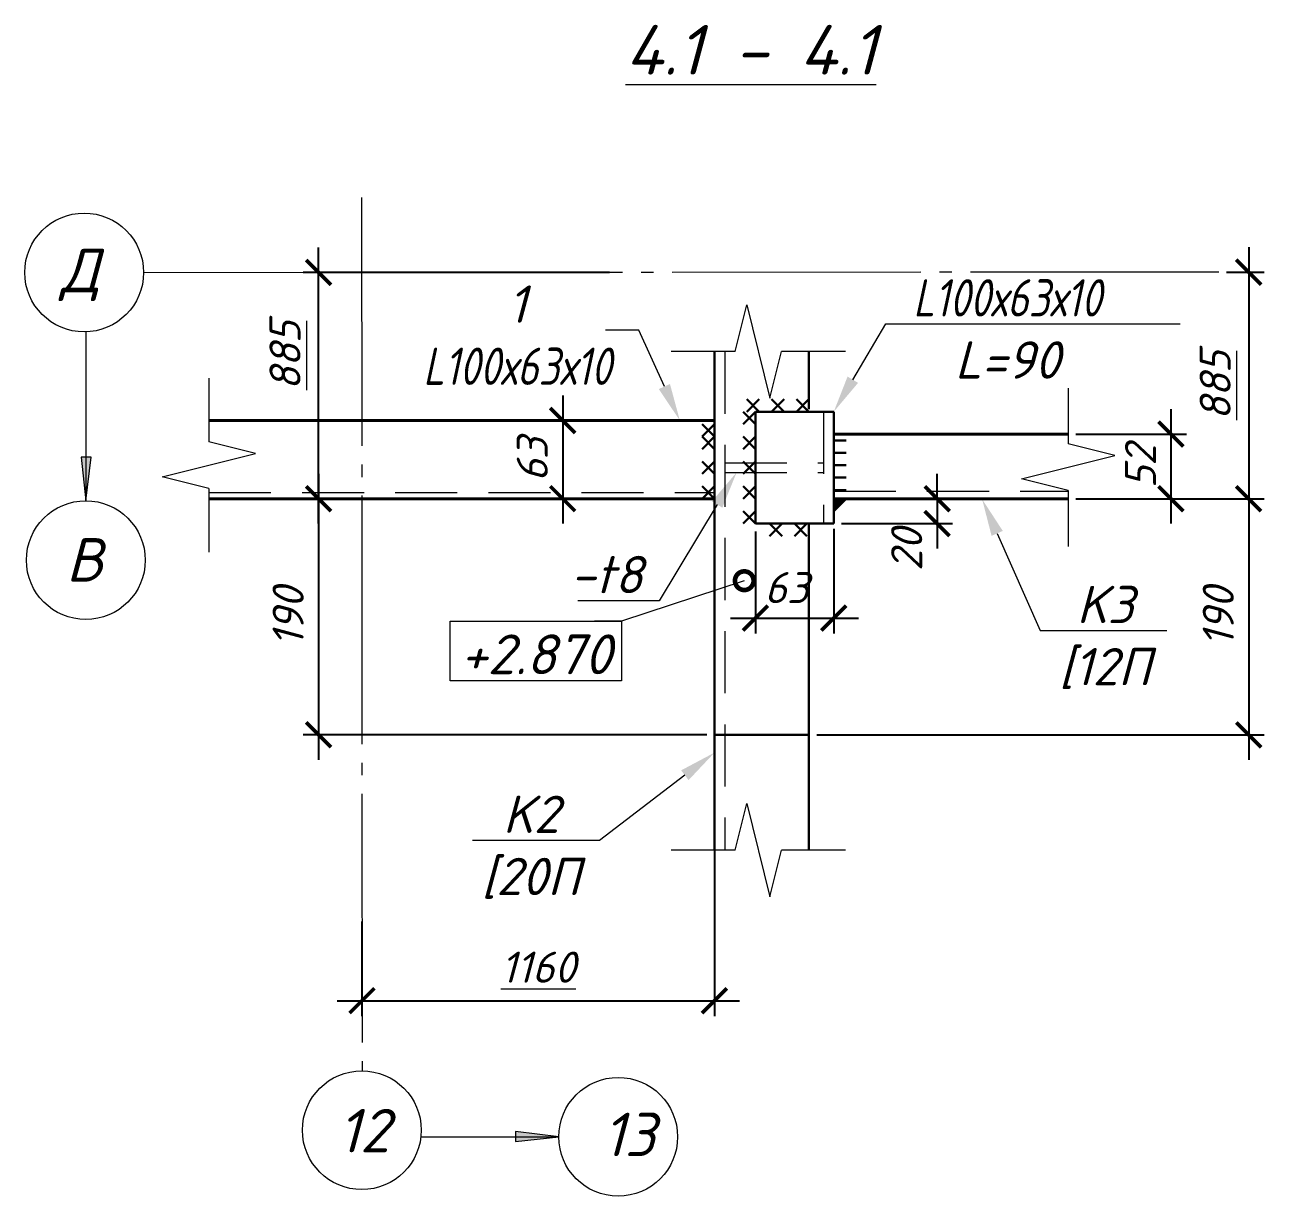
# Model space of a CAD drawing. Header units: millimetres. Extents: x -79646 to 95064, y -231229 to -58107.
# Drawn here: x -57872 to -56874, y -130707 to -129765 of the extents above; entities that cross this region are included whole.
import ezdxf
from ezdxf import colors
from ezdxf.entities.mleader import LeaderData, LeaderLine
from ezdxf.enums import TextEntityAlignment as Align
from ezdxf.math import Vec2, Vec3

# ---------------------------------------------------------------- set-up
doc = ezdxf.new("R2010")
doc.units = ezdxf.units.MM
doc.header["$PDMODE"] = 3
doc.linetypes.add('GOST2.303 5', pattern=[24, 20, -1.5, 1, -1.5])
doc.linetypes.add('HIDDEN', pattern=[0.375, 0.25, -0.125])
doc.layers.get('0').update_dxf_attribs({"lineweight": 5})
doc.layers.get('Defpoints').update_dxf_attribs({"lineweight": 0})
for name, color, linetype, lineweight in [('#Cварка', 96, 'Continuous', 30), ('#Dimensions', 7, 'Continuous', 9), ('#Выноски', 7, 'Continuous', 15), ('#Оси', 7, 'Continuous', 9), ('k_ Выноски', 40, 'Continuous', 13), ('k_ Металл', 1, 'Continuous', 30), ('k_ Металл_вид', 1, 'Continuous', 18)]:
    doc.layers.add(name, color=color, linetype=linetype, lineweight=lineweight)
doc.styles.add('ESKDW', font='eskdw.shx', dxfattribs={"oblique": 15})
doc.styles.add('STEP PR', font='isocpeui.ttf')
doc.dimstyles.new('SPDS', dxfattribs={"dimscale": 50, "dimtxt": 2.5, "dimasz": 2, "dimexe": 1.25, "dimexo": 0.625, "dimtad": 1, "dimdec": 0, "dimrnd": 0.001, "dimtxsty": 'ESKDW', "dimblk": 'ARCHTICK', "dimcen": 2.5, "dimdle": 2, "dimclrd": 256, "dimclre": 256, "dimclrt": 7, "dimadec": 0, "dimazin": 2, "dimtfac": 0.75, "dimtdec": 0, "dimtmove": 1, "dimatfit": 3, "dimfxl": 1, "dimtolj": 1, "dimarcsym": 1})

# ---------------------------------------------------------------- blocks, each defined once
blk = doc.blocks.new('_ArchTick')
at = {"color": 0, "linetype": 'ByBlock', "const_width": 0.15}
blk.add_lwpolyline([(-0.5, -0.5), (0.5, 0.5)], dxfattribs=at)
blk = doc.blocks.new('*D270')
at = {"layer": '#Dimensions', "lineweight": -2, "transparency": 16777216}
for p, q in [((-57283.79, -130172.43), (-57283.79, -130254.68)), ((-57220.79, -130170.43), (-57220.79, -130254.68)), ((-57303.79, -130242.18), (-57200.79, -130242.18))]:
    blk.add_line(p, q, dxfattribs=at)
at = {"layer": 'Defpoints', "color": 0, "lineweight": 0, "transparency": 16777216}
for p in [(-57283.79, -130166.18), (-57220.79, -130164.18), (-57220.79, -130242.18)]:
    blk.add_point(p, dxfattribs=at)
at = {"layer": '#Dimensions', "lineweight": -2, "transparency": 16777216, "xscale": 20, "yscale": 20, "zscale": 20, "rotation": 180}
blk.add_blockref('_ArchTick', (-57283.79, -130242.18), dxfattribs=at)
at = {"layer": '#Dimensions', "lineweight": -2, "transparency": 16777216, "xscale": 20, "yscale": 20, "zscale": 20}
blk.add_blockref('_ArchTick', (-57220.79, -130242.18), dxfattribs=at)
at = {"layer": '#Dimensions', "transparency": 16777216, "insert": (-57258.84, -130217.68), "char_height": 25, "attachment_point": 5, "style": 'STEP PR'}
blk.add_mtext('\\A1;63', dxfattribs=at)
blk = doc.blocks.new('*D269')
at = {"layer": '#Dimensions', "lineweight": -2, "transparency": 16777216}
for p, q in [((-57137.6, -130146.18), (-57137.6, -130126.18)), ((-57214.54, -130146.18), (-57125.1, -130146.18)), ((-57137.6, -130146.18), (-57137.6, -130166.18)), ((-57214.54, -130166.18), (-57125.1, -130166.18)), ((-57137.6, -130166.18), (-57137.6, -130186.18))]:
    blk.add_line(p, q, dxfattribs=at)
at = {"layer": 'Defpoints', "color": 0, "lineweight": 0, "transparency": 16777216}
for p in [(-57220.79, -130146.18), (-57220.79, -130166.18), (-57137.6, -130166.18)]:
    blk.add_point(p, dxfattribs=at)
at = {"layer": '#Dimensions', "lineweight": -2, "transparency": 16777216, "xscale": 20, "yscale": 20, "zscale": 20}
for p, rotation in [((-57137.6, -130146.18), 270), ((-57137.6, -130166.18), 90)]:
    blk.add_blockref('_ArchTick', p, dxfattribs=dict(at, rotation=rotation))
at = {"layer": '#Dimensions', "transparency": 16777216, "insert": (-57162.1, -130187.24), "char_height": 25, "attachment_point": 5, "rotation": 90, "style": 'STEP PR'}
blk.add_mtext('\\A1;20', dxfattribs=at)
blk = doc.blocks.new('*U549')
at = {"color": 0, "linetype": 'ByBlock', "lineweight": -2}
for p, q in [((1.5, 0), (1.8125, 1.25)), ((1.8125, 1.25), (2.4375, -1.25)), ((1.5, 0), (0, 0)), ((2.4375, -1.25), (2.75, 0)), ((4.25, 0), (2.75, 0))]:
    blk.add_line(p, q, dxfattribs=at)
blk = doc.blocks.new('*U262')
at = {"color": 0, "linetype": 'ByBlock', "lineweight": -2}
for p, q in [((1.711, 0), (2.023, 1.25)), ((2.023, 1.25), (2.648, -1.25)), ((1.711, 0), (0, 0)), ((2.648, -1.25), (2.961, 0)), ((4.671, 0), (2.961, 0))]:
    blk.add_line(p, q, dxfattribs=at)
blk = doc.blocks.new('*U263')
for p, q in [((-0.5, 0.5), (0.5, -0.5)), ((0.5, 0.5), (-0.5, -0.5)), ((1.5, 0.5), (2.5, -0.5)), ((2.5, 0.5), (1.5, -0.5)), ((3.5, 0.5), (4.5, -0.5)), ((4.5, 0.5), (3.5, -0.5))]:
    blk.add_line(p, q)
blk = doc.blocks.new('*U264')
for p, q in [((-0.5, 0.5), (0.5, -0.5)), ((0.5, 0.5), (-0.5, -0.5)), ((1.5, 0.5), (2.5, -0.5)), ((2.5, 0.5), (1.5, -0.5)), ((3.5, 0.5), (4.5, -0.5)), ((4.5, 0.5), (3.5, -0.5))]:
    blk.add_line(p, q)
blk = doc.blocks.new('*U498')
for p, q in [((-0.5, 0.5), (0.5, -0.5)), ((0.5, 0.5), (-0.5, -0.5)), ((1.5, 0.5), (2.5, -0.5)), ((2.5, 0.5), (1.5, -0.5)), ((3.5, 0.5), (4.5, -0.5)), ((4.5, 0.5), (3.5, -0.5)), ((5.5, 0.5), (6.5, -0.5)), ((6.5, 0.5), (5.5, -0.5)), ((7.5, 0.5), (8.5, -0.5)), ((8.5, 0.5), (7.5, -0.5))]:
    blk.add_line(p, q)
blk = doc.blocks.new('*U266')
for p, q in [((-0.5, 0.5), (0.5, -0.5)), ((0.5, 0.5), (-0.5, -0.5)), ((1.5, 0.5), (2.5, -0.5)), ((2.5, 0.5), (1.5, -0.5))]:
    blk.add_line(p, q)
blk = doc.blocks.new('*U497')
for points in [[(0, -0.5), (0, 0.5)], [(1, -0.5), (1, 0.5)], [(2, -0.5), (2, 0.5)], [(3, -0.5), (3, 0.5)], [(4, -0.5), (4, 0.5)]]:
    blk.add_lwpolyline(points)
blk = doc.blocks.new('*D499')
at = {"layer": '#Dimensions', "lineweight": -2, "transparency": 16777216}
for p, q in [((-57635.51, -130166.18), (-57635.51, -129944.08)), ((-57401.2, -129964.08), (-57648.01, -129964.08)), ((-57323.04, -130146.18), (-57648.01, -130146.18))]:
    blk.add_line(p, q, dxfattribs=at)
at = {"layer": 'Defpoints', "color": 0, "lineweight": 0, "transparency": 16777216}
for p in [(-57635.51, -129964.08), (-57394.95, -129964.08), (-57316.79, -130146.18)]:
    blk.add_point(p, dxfattribs=at)
at = {"layer": '#Dimensions', "lineweight": -2, "transparency": 16777216, "xscale": 20, "yscale": 20, "zscale": 20}
for p, rotation in [((-57635.51, -129964.08), 90), ((-57635.51, -130146.18), 270)]:
    blk.add_blockref('_ArchTick', p, dxfattribs=dict(at, rotation=rotation))
at = {"layer": '#Dimensions', "transparency": 16777216, "insert": (-57662.51, -130030.94), "char_height": 25, "attachment_point": 5, "rotation": 90, "style": 'STEP PR'}
blk.add_mtext('\\A1;\\L885', dxfattribs=at)
blk = doc.blocks.new('*D500')
at = {"layer": '#Dimensions', "lineweight": -2, "transparency": 16777216}
for p, q in [((-56886.8, -129943.82), (-56886.8, -130166.18)), ((-56904.53, -129963.82), (-56874.3, -129963.82)), ((-57025.86, -130146.18), (-56874.3, -130146.18))]:
    blk.add_line(p, q, dxfattribs=at)
at = {"layer": 'Defpoints', "color": 0, "lineweight": 0, "transparency": 16777216}
for p in [(-56910.78, -129963.82), (-57032.11, -130146.18), (-56886.8, -130146.18)]:
    blk.add_point(p, dxfattribs=at)
at = {"layer": '#Dimensions', "lineweight": -2, "transparency": 16777216, "xscale": 20, "yscale": 20, "zscale": 20}
for p, rotation in [((-56886.8, -129963.82), 90), ((-56886.8, -130146.18), 270)]:
    blk.add_blockref('_ArchTick', p, dxfattribs=dict(at, rotation=rotation))
at = {"layer": '#Dimensions', "transparency": 16777216, "insert": (-56913.8, -130055), "char_height": 25, "attachment_point": 5, "rotation": 90, "style": 'STEP PR'}
blk.add_mtext('\\A1;\\L885', dxfattribs=at)
blk = doc.blocks.new('*D504')
at = {"layer": '#Dimensions', "lineweight": -2, "transparency": 16777216}
for p, q in [((-57316.79, -130400.71), (-57316.79, -130562.63)), ((-57600.58, -130486.27), (-57600.58, -130562.63)), ((-57620.58, -130550.13), (-57296.79, -130550.13))]:
    blk.add_line(p, q, dxfattribs=at)
at = {"layer": 'Defpoints', "color": 0, "lineweight": 0, "transparency": 16777216}
for p in [(-57316.79, -130394.46), (-57600.58, -130480.02), (-57316.79, -130550.13)]:
    blk.add_point(p, dxfattribs=at)
at = {"layer": '#Dimensions', "lineweight": -2, "transparency": 16777216, "xscale": 20, "yscale": 20, "zscale": 20, "rotation": 180}
blk.add_blockref('_ArchTick', (-57600.58, -130550.13), dxfattribs=at)
at = {"layer": '#Dimensions', "lineweight": -2, "transparency": 16777216, "xscale": 20, "yscale": 20, "zscale": 20}
blk.add_blockref('_ArchTick', (-57316.79, -130550.13), dxfattribs=at)
at = {"layer": '#Dimensions', "transparency": 16777216, "insert": (-57458.68, -130523.13), "char_height": 25, "attachment_point": 5, "style": 'STEP PR'}
blk.add_mtext('\\A1;\\L1160', dxfattribs=at)
blk = doc.blocks.new('*D509')
at = {"layer": '#Dimensions', "lineweight": -2, "transparency": 16777216}
for p, q in [((-57635.51, -130126.18), (-57635.51, -130356.18)), ((-57333.04, -130146.18), (-57648.01, -130146.18)), ((-57323.04, -130336.18), (-57648.01, -130336.18))]:
    blk.add_line(p, q, dxfattribs=at)
at = {"layer": 'Defpoints', "color": 0, "lineweight": 0, "transparency": 16777216}
for p in [(-57326.79, -130146.18), (-57635.51, -130336.18), (-57316.79, -130336.18)]:
    blk.add_point(p, dxfattribs=at)
at = {"layer": '#Dimensions', "lineweight": -2, "transparency": 16777216, "xscale": 20, "yscale": 20, "zscale": 20}
for p, rotation in [((-57635.51, -130146.18), 90), ((-57635.51, -130336.18), 270)]:
    blk.add_blockref('_ArchTick', p, dxfattribs=dict(at, rotation=rotation))
at = {"layer": '#Dimensions', "transparency": 16777216, "insert": (-57660.01, -130241.18), "char_height": 25, "attachment_point": 5, "rotation": 90, "style": 'STEP PR'}
blk.add_mtext('\\A1;190', dxfattribs=at)
blk = doc.blocks.new('*D553')
at = {"layer": '#Dimensions', "lineweight": -2, "transparency": 16777216}
for p, q in [((-57438.97, -130063.18), (-57438.97, -130166.18)), ((-57323.04, -130083.18), (-57451.47, -130083.18)), ((-57323.04, -130146.18), (-57451.47, -130146.18))]:
    blk.add_line(p, q, dxfattribs=at)
at = {"layer": 'Defpoints', "color": 0, "lineweight": 0, "transparency": 16777216}
for p in [(-57316.79, -130083.18), (-57438.97, -130146.18), (-57316.79, -130146.18)]:
    blk.add_point(p, dxfattribs=at)
at = {"layer": '#Dimensions', "lineweight": -2, "transparency": 16777216, "xscale": 20, "yscale": 20, "zscale": 20}
for p, rotation in [((-57438.97, -130083.18), 90), ((-57438.97, -130146.18), 270)]:
    blk.add_blockref('_ArchTick', p, dxfattribs=dict(at, rotation=rotation))
at = {"layer": '#Dimensions', "transparency": 16777216, "insert": (-57463.47, -130114.68), "char_height": 25, "attachment_point": 5, "rotation": 90, "style": 'STEP PR'}
blk.add_mtext('\\A1;63', dxfattribs=at)
blk = doc.blocks.new('*D554')
at = {"layer": '#Dimensions', "lineweight": -2, "transparency": 16777216}
for p, q in [((-56886.8, -130126.18), (-56886.8, -130356.18)), ((-57025.86, -130146.18), (-56874.3, -130146.18)), ((-57234.54, -130336.18), (-56874.3, -130336.18))]:
    blk.add_line(p, q, dxfattribs=at)
at = {"layer": 'Defpoints', "color": 0, "lineweight": 0, "transparency": 16777216}
for p in [(-57032.11, -130146.18), (-57240.79, -130336.18), (-56886.8, -130336.18)]:
    blk.add_point(p, dxfattribs=at)
at = {"layer": '#Dimensions', "lineweight": -2, "transparency": 16777216, "xscale": 20, "yscale": 20, "zscale": 20}
for p, rotation in [((-56886.8, -130146.18), 90), ((-56886.8, -130336.18), 270)]:
    blk.add_blockref('_ArchTick', p, dxfattribs=dict(at, rotation=rotation))
at = {"layer": '#Dimensions', "transparency": 16777216, "insert": (-56911.3, -130241.18), "char_height": 25, "attachment_point": 5, "rotation": 90, "style": 'STEP PR'}
blk.add_mtext('\\A1;190', dxfattribs=at)
blk = doc.blocks.new('*D561')
at = {"layer": '#Dimensions', "lineweight": -2, "transparency": 16777216}
for p, q in [((-56949.37, -130074.18), (-56949.37, -130166.18)), ((-57025.86, -130094.18), (-56936.87, -130094.18)), ((-57025.86, -130146.18), (-56936.87, -130146.18))]:
    blk.add_line(p, q, dxfattribs=at)
at = {"layer": 'Defpoints', "color": 0, "lineweight": 0, "transparency": 16777216}
for p in [(-57032.11, -130094.18), (-57032.11, -130146.18), (-56949.37, -130146.18)]:
    blk.add_point(p, dxfattribs=at)
at = {"layer": '#Dimensions', "lineweight": -2, "transparency": 16777216, "xscale": 20, "yscale": 20, "zscale": 20}
for p, rotation in [((-56949.37, -130094.18), 90), ((-56949.37, -130146.18), 270)]:
    blk.add_blockref('_ArchTick', p, dxfattribs=dict(at, rotation=rotation))
at = {"layer": '#Dimensions', "transparency": 16777216, "insert": (-56973.87, -130120.18), "char_height": 25, "attachment_point": 5, "rotation": 90, "style": 'STEP PR'}
blk.add_mtext('\\A1;52', dxfattribs=at)
blk = doc.blocks.new('_DotSmall')
at = {"color": 0, "linetype": 'ByBlock', "const_width": 0.5}
blk.add_lwpolyline([(-0.0625, 0, 1), (0.0625, 0, 1)], format="xyb", close=True, dxfattribs=at)

msp = doc.modelspace()

# ---------------------------------------------------------------- hatches: boundary and pattern name
at = {"layer": '#Cварка'}
h = msp.add_hatch(color=256, dxfattribs=at)
h.dxf.hatch_style = 1
h.paths.add_polyline_path([(-57210.79155, -130146.18037), (-57220.79155, -130146.18037), (-57220.79155, -130156.18037)])
at = {"layer": 'k_ Выноски', "lineweight": 0, "ltscale": 10}
h = msp.add_hatch(color=7, dxfattribs=at)
h.dxf.hatch_style = 1
h.paths.add_polyline_path([(-57818.6274, -130112.69705), (-57822.87561, -130147.61442), (-57822.86184, -130112.69705)])
h.paths.add_polyline_path([(-57822.86184, -130112.69705), (-57822.87561, -130147.61442), (-57826.50486, -130112.69705)])
h = msp.add_hatch(color=7, dxfattribs=at)
h.dxf.hatch_style = 1
h.paths.add_polyline_path([(-57477.17549, -130655.46584), (-57442.25812, -130659.71405), (-57477.17549, -130659.70028)])
h.paths.add_polyline_path([(-57477.17549, -130659.70028), (-57442.25812, -130659.71405), (-57477.17549, -130663.3433)])

# ---------------------------------------------------------------- linework, layer by layer
at = {"layer": '#Cварка'}
for p, q in [((-57316.79172, -130086.17848), (-57326.79172, -130096.17848)), ((-57316.79172, -130096.17848), (-57326.79172, -130086.17848)), ((-57210.79172, -130146.17848), (-57220.79172, -130146.17848))]:
    msp.add_line(p, q, dxfattribs=at)
at = {"layer": '#Cварка', "extrusion": (0.707107, -0.707107, 0), "elevation": 51573.10657}
msp.add_lwpolyline([(-132481.38413, 0), (-132495.52627, 0)], dxfattribs=at)
at = {"layer": '#Выноски'}
msp.add_lwpolyline([(-57529.4505, -130244.59795), (-57391.70504, -130244.59795), (-57391.70504, -130292.59795), (-57529.4505, -130292.59795), (-57529.4505, -130244.59795)], dxfattribs=at)
at = {"layer": '#Оси', "linetype": 'GOST2.303 5', "ltscale": 10, "extrusion": (1, 0.000541076, 0), "elevation": -57671.11356}
msp.add_lwpolyline([(-129872.51617, 0), (-130575.35727, 0)], dxfattribs=at)
at = {"layer": '#Оси', "linetype": 'GOST2.303 5', "ltscale": 10, "extrusion": (0.000541076, -1, 0), "elevation": 129933.00335}
msp.add_lwpolyline([(-56981.08885, 0), (-57846.66989, 0)], dxfattribs=at)
at = {"layer": 'k_ Выноски', "color": 7, "lineweight": 0, "ltscale": 200}
for points in [[(-57822.7945, -130011.88848), (-57822.8481, -130147.76774), (-57818.59989, -130112.85037), (-57822.83433, -130112.85037), (-57826.47735, -130112.85037), (-57822.8481, -130147.76774)], [(-57553.13609, -130659.63294), (-57442.1048, -130659.68654), (-57477.02217, -130655.43833), (-57477.02217, -130659.67277), (-57477.02217, -130663.31579), (-57442.1048, -130659.68654)]]:
    msp.add_lwpolyline(points, dxfattribs=at)
at = {"layer": 'k_ Выноски', "color": 7, "lineweight": 0, "ltscale": 10}
for centre in [(-57824.16997, -129964.09577), (-57822.8481, -130195.58024), (-57600.65635, -130654.35473), (-57394.29231, -130659.65587)]:
    msp.add_circle(centre, 47.8125, dxfattribs=at)
at = {"layer": 'k_ Металл', "lineweight": 30, "ltscale": 2.5}
for p, q in [((-57283.79172, -130166.17848), (-57283.79172, -130076.17848)), ((-57283.79172, -130076.17848), (-57220.79172, -130076.17848)), ((-57220.79172, -130166.17848), (-57220.79172, -130076.17848)), ((-57220.79172, -130166.17848), (-57283.79172, -130166.17848))]:
    msp.add_line(p, q, dxfattribs=at)
at = {"layer": 'k_ Металл', "lineweight": 40, "ltscale": 75}
for p, q in [((-57220.79172, -130094.17848), (-57032.11084, -130094.17848)), ((-57220.79172, -130146.17848), (-57032.11084, -130146.17848))]:
    msp.add_line(p, q, dxfattribs=at)
at = {"layer": 'k_ Металл', "ltscale": 4}
msp.add_line((-57205.79172, -130094.17848), (-57111.40352, -130094.17848), dxfattribs=at)
at = {"layer": 'k_ Металл', "lineweight": 30, "ltscale": 2.5}
for points in [[(-57316.79172, -130027.74121), (-57316.79172, -130429.0532)], [(-57240.79172, -130074.17848), (-57240.79172, -130027.74121)], [(-57240.79172, -130429.0532), (-57240.79172, -130166.17848)], [(-57316.79172, -130336.17848), (-57240.79172, -130336.17848)]]:
    msp.add_lwpolyline(points, dxfattribs=at)
at = {"layer": 'k_ Металл', "lineweight": 40, "ltscale": 75}
for points in [[(-57316.79172, -130083.17848), (-57723.81928, -130083.17848)], [(-57316.79172, -130146.17848), (-57723.81928, -130146.17848)]]:
    msp.add_lwpolyline(points, dxfattribs=at)
at = {"layer": 'k_ Металл_вид', "linetype": 'HIDDEN', "ltscale": 200}
for p, q in [((-57229.02936, -130076.17848), (-57229.02936, -130166.17848)), ((-57220.79172, -130140.17848), (-57032.11084, -130140.17848))]:
    msp.add_line(p, q, dxfattribs=at)
for points in [[(-57308.55408, -130027.74121), (-57308.55408, -130429.0532)], [(-57308.55408, -130117.17848), (-57229.02936, -130117.17848)], [(-57308.55408, -130125.17848), (-57229.02936, -130125.17848)], [(-57723.81928, -130141.17848), (-57316.79172, -130141.17848)]]:
    msp.add_lwpolyline(points, dxfattribs=at)

# ---------------------------------------------------------------- block references
at = {"layer": '#Cварка', "xscale": 10, "yscale": 10, "zscale": 10}
for name, p, rotation in [('*U264', (-57245.79172, -130071.17848), 180), ('*U498', (-57288.79172, -130081.17848), 269.9999999999888), ('*U263', (-57321.79172, -130101.17848), 270), ('*U497', (-57215.79172, -130099.17848), 269.9999999999888)]:
    msp.add_blockref(name, p, dxfattribs=dict(at, rotation=rotation))
msp.add_blockref('*U266', (-57267.39962, -130171.17848), dxfattribs=at)
at = {"xscale": -30, "yscale": -30, "zscale": -30}
for name, p, rotation in [('*U262', (-57351.57212, -130027.74121), 180), ('*U262', (-57723.81928, -130189.18216), 270), ('*U549', (-57032.11084, -130184.56189), 270), ('*U262', (-57351.57212, -130429.0532), 180)]:
    msp.add_blockref(name, p, dxfattribs=dict(at, rotation=rotation))

# ---------------------------------------------------------------- texts
at = {"layer": '#Dimensions', "style": 'STEP PR'}
msp.add_text('%%u4.1 - 4.1', height=40, dxfattribs=at).set_placement((-57287.56446, -129804.90044), align=Align.CENTER)
at = {"layer": '#Выноски', "style": 'STEP PR'}
msp.add_text('+2.870', height=32, dxfattribs=at).set_placement((-57460.57777, -130271.37606), align=Align.MIDDLE_CENTER)
at = {"layer": 'k_ Выноски', "color": 7, "lineweight": 0, "ltscale": 10, "char_height": 35, "width": 64.2235524, "style": 'STEP PR'}
for s, insert, attachment_point in [('Д', (-57843.26637, -129944.9585), 1), ('В', (-57809.50888, -130177.85839), 3), ('12', (-57619.79406, -130637.20276), 1), ('13', (-57406.76121, -130640.2747), 1)]:
    msp.add_mtext(s, dxfattribs=dict(at, insert=insert, attachment_point=attachment_point))

# ---------------------------------------------------------------- dimensions: what is measured, and where the dimension line sits
at = {"layer": '#Dimensions'}
dim = msp.add_linear_dim(base=(-57635.50685, -129964.07739), p1=(-57316.79172, -130146.17848), p2=(-57394.95205, -129964.07739), angle=90, text='%%U885', dimstyle='SPDS', override={"dimscale": 10, "dimgap": 1.2, "dimrnd": 5, "dimtxsty": 'STEP PR', "dimblk1": 'ArchTick', "dimblk2": 'ArchTick', "dimsah": 1, "dimclrt": 256}, dxfattribs=at)
dim.commit()
dim.dimension.update_dxf_attribs({"geometry": '*D499', "text_midpoint": (-57635.50685, -130030.93863), "dimtype": 160})
dim = msp.add_linear_dim(base=(-56886.7997, -130146.17848), p1=(-56910.77692, -129963.81541), p2=(-57032.11084, -130146.17848), angle=90, text='%%U885', dimstyle='SPDS', override={"dimscale": 10, "dimgap": 1.2, "dimrnd": 5, "dimtxsty": 'STEP PR', "dimblk1": 'ArchTick', "dimblk2": 'ArchTick', "dimsah": 1, "dimclrt": 256}, dxfattribs=at)
dim.commit()
dim.dimension.update_dxf_attribs({"geometry": '*D500', "text_midpoint": (-56913.7997, -130054.99695)})
for base, p1, p2, picture, middle in [((-57438.96978, -130146.17848), (-57316.79172, -130083.17848), (-57316.79172, -130146.17848), '*D553', (-57438.96978, -130114.67848)), ((-56949.37097, -130146.17848), (-57032.11084, -130094.17848), (-57032.11084, -130146.17848), '*D561', (-56949.37097, -130120.17848)), ((-57137.60028, -130166.17848), (-57220.79172, -130146.17848), (-57220.79172, -130166.17848), '*D269', (-57137.60028, -130187.23808))]:
    dim = msp.add_linear_dim(base=base, p1=p1, p2=p2, angle=90, dimstyle='SPDS', override={"dimscale": 10, "dimgap": 1.2, "dimrnd": 1, "dimtxsty": 'STEP PR', "dimblk1": 'ArchTick', "dimblk2": 'ArchTick', "dimsah": 1, "dimclrt": 256}, dxfattribs=at)
    dim.commit()
    dim.dimension.update_dxf_attribs({"geometry": picture, "text_midpoint": middle, "dimtype": 160})
for base, p1, p2, picture, middle in [((-57635.50685, -130336.17848), (-57326.79172, -130146.17848), (-57316.79172, -130336.17848), '*D509', (-57660.00685, -130241.17848)), ((-56886.79905, -130336.17848), (-57032.11084, -130146.17848), (-57240.79172, -130336.17848), '*D554', (-56911.29905, -130241.17848))]:
    dim = msp.add_linear_dim(base=base, p1=p1, p2=p2, angle=90, dimstyle='SPDS', override={"dimscale": 10, "dimgap": 1.2, "dimrnd": 5, "dimtxsty": 'STEP PR', "dimblk1": 'ArchTick', "dimblk2": 'ArchTick', "dimsah": 1, "dimclrt": 256}, dxfattribs=at)
    dim.commit()
    dim.dimension.update_dxf_attribs({"geometry": picture, "text_midpoint": middle})
dim = msp.add_linear_dim(base=(-57220.79172, -130242.17683), p1=(-57283.79172, -130166.17848), p2=(-57220.79172, -130164.17848), text='63', dimstyle='SPDS', override={"dimscale": 10, "dimgap": 1.2, "dimrnd": 5, "dimtxsty": 'STEP PR', "dimblk1": 'ArchTick', "dimblk2": 'ArchTick', "dimsah": 1, "dimclrt": 256}, dxfattribs=at)
dim.commit()
dim.dimension.update_dxf_attribs({"geometry": '*D270', "text_midpoint": (-57258.83873, -130242.17683), "dimtype": 160})
dim = msp.add_linear_dim(base=(-57316.79172, -130550.13274), p1=(-57600.57592, -130480.01875), p2=(-57316.79172, -130394.45571), text='%%U1160', dimstyle='SPDS', override={"dimscale": 10, "dimgap": 1.2, "dimrnd": 5, "dimtxsty": 'STEP PR', "dimblk1": 'ArchTick', "dimblk2": 'ArchTick', "dimsah": 1, "dimclrt": 256}, dxfattribs=at)
dim.commit()
dim.dimension.update_dxf_attribs({"geometry": '*D504', "text_midpoint": (-57458.68382, -130523.13274)})

# ---------------------------------------------------------------- leaders
at = {"layer": '#Выноски'}
ml = msp.add_multileader_mtext('Standard', dxfattribs=at)
ml.set_content('\\A1;1\\P{\\W0.8;L100х63х10}', color=256, style='STEP PR')
ml.set_leader_properties(color=256, linetype='ByLayer', lineweight=-1)
ml.build(insert=Vec2(0, 0))
ml.multileader.update_dxf_attribs({"text_left_attachment_type": 6, "text_right_attachment_type": 6, "dogleg_length": 0, "arrow_head_size": 30, "scale": 0.1})
ctx = ml.context
ctx.base_point, ctx.scale, ctx.char_height, ctx.arrow_head_size, ctx.landing_gap_size, ctx.plane_origin = Vec3(-57573.23358, -130010.53263), 0.1, 30, 30, 12.5, Vec3(-29561.59466, -154729.80749)
ctx.left_attachment, ctx.right_attachment, ctx.text_align_type = 6, 6, 1
notes = []
notes.append((ctx, [(1, (1, 1, 0), (-57377.79722, -130010.53263), (-1, 0), 0, [(0, [(-57344.69376, -130083.17848)], 0, [])])]))
ctx.mtext.insert, ctx.mtext.rotation, ctx.mtext.width, ctx.mtext.defined_height, ctx.mtext.alignment, ctx.mtext.flow_direction = Vec3(-57475.5154, -129974.53263), 6.283185307, 141.5723679, 67.99032, 2, 5
ml = msp.add_multileader_mtext('Standard', dxfattribs=at)
ml.set_content('\\A1;{\\W0.8;L100х63х10\\P}L=90', color=256, style='STEP PR')
ml.set_leader_properties(color=256, linetype='ByLayer', lineweight=-1)
ml.build(insert=Vec2(0, 0))
ml.multileader.update_dxf_attribs({"text_left_attachment_type": 6, "text_right_attachment_type": 6, "dogleg_length": 0, "arrow_head_size": 30, "scale": 0.1})
ctx = ml.context
ctx.base_point, ctx.scale, ctx.char_height, ctx.arrow_head_size, ctx.landing_gap_size, ctx.plane_origin = Vec3(-57178.75497, -130005.49672), 0.1, 30, 30, 12.5, Vec3(-29417.19041, -154772.38637)
ctx.left_attachment, ctx.right_attachment, ctx.text_align_type = 6, 6, 1
notes.append((ctx, [(0, (1, 1, 0), (-57178.75497, -130005.49672), (1, 0), 0, [(0, [(-57220.79172, -130076.17848)], 0, [])])]))
ctx.mtext.insert, ctx.mtext.rotation, ctx.mtext.alignment, ctx.mtext.flow_direction = Vec3(-57081.03679, -129969.49672), 6.283185307, 2, 5
ml = msp.add_multileader_mtext('Standard', dxfattribs=at)
ml.set_content('\\A1;-t8', color=256, style='STEP PR')
ml.set_leader_properties(color=256, linetype='ByLayer', lineweight=-1)
ml.build(insert=Vec2(0, 0))
ml.multileader.update_dxf_attribs({"text_left_attachment_type": 6, "text_right_attachment_type": 6, "dogleg_length": 0, "arrow_head_size": 30, "scale": 0.1})
ctx = ml.context
ctx.base_point, ctx.scale, ctx.char_height, ctx.arrow_head_size, ctx.landing_gap_size, ctx.plane_origin = Vec3(-57446.07319, -130228.20551), 0.1, 30, 30, 12.5, Vec3(-29052.6103, -154619.71057)
ctx.left_attachment, ctx.right_attachment, ctx.text_align_type = 6, 6, 1
notes.append((ctx, [(1, (1, 1, 0), (-57361.4141, -130228.20551), (-1, 0), 0, [(0, [(-57299.1279, -130125.17848)], 0, [])])]))
ctx.mtext.insert, ctx.mtext.rotation, ctx.mtext.alignment, ctx.mtext.flow_direction = Vec3(-57403.74364, -130192.20551), 6.283185307, 2, 5
ml = msp.add_multileader_mtext('Standard', dxfattribs=at)
ml.set_content('\\A1;K3\\P[12П', color=256, style='STEP PR')
ml.set_leader_properties(color=256, linetype='ByLayer', lineweight=-1)
ml.build(insert=Vec2(0, 0))
ml.multileader.update_dxf_attribs({"text_left_attachment_type": 6, "text_right_attachment_type": 6, "dogleg_length": 0, "arrow_head_size": 30, "scale": 0.1})
ctx = ml.context
ctx.base_point, ctx.scale, ctx.char_height, ctx.arrow_head_size, ctx.landing_gap_size, ctx.plane_origin = Vec3(-57054.75204, -130252.29698), 0.1, 30, 30, 12.5, Vec3(-85416.7043, -154731.61493)
ctx.left_attachment, ctx.right_attachment, ctx.text_align_type = 6, 6, 1
notes.append((ctx, [(0, (1, 1, 0), (-57054.75204, -130252.29698), (1, 0), 0, [(0, [(-57101.34471, -130146.60119)], 0, [])])]))
ctx.mtext.insert, ctx.mtext.alignment, ctx.mtext.flow_direction = Vec3(-57002.33158, -130216.29698), 2, 5
ml = msp.add_multileader_mtext('Standard', dxfattribs=at)
ml.set_content('\\A1; ', color=256, style='STEP PR')
ml.set_leader_properties(color=256, linetype='ByLayer', lineweight=-1)
ml.set_arrow_properties(name='DOTSMALL')
ml.build(insert=Vec2(0, 0))
ml.multileader.update_dxf_attribs({"text_left_attachment_type": 6, "text_right_attachment_type": 6, "dogleg_length": 0, "arrow_head_size": 30, "scale": 0.1})
ctx = ml.context
ctx.base_point, ctx.scale, ctx.char_height, ctx.arrow_head_size, ctx.landing_gap_size, ctx.plane_origin = Vec3(-57435.34141, -130244.59795), 0.1, 30, 30, 12.5, Vec3(-29072.8596, -154764.35797)
ctx.left_attachment, ctx.right_attachment, ctx.text_align_type = 6, 6, 1
notes.append((ctx, [(1, (1, 1, 0), (-57391.70504, -130244.59795), (-1, 0), 0, [(0, [(-57292.81412, -130212.13197)], 0, [])])]))
ctx.mtext.insert, ctx.mtext.rotation, ctx.mtext.width, ctx.mtext.defined_height, ctx.mtext.alignment, ctx.mtext.flow_direction = Vec3(-57413.52322, -130214.59795), 6.283185307, 122.4939236, 150.07399, 2, 5
ml = msp.add_multileader_mtext('Standard', dxfattribs=at)
ml.set_content('\\A1;K2\\P[20П', color=256, style='STEP PR')
ml.set_leader_properties(color=256, linetype='ByLayer', lineweight=-1)
ml.build(insert=Vec2(0, 0))
ml.multileader.update_dxf_attribs({"text_left_attachment_type": 6, "text_right_attachment_type": 6, "dogleg_length": 0, "arrow_head_size": 30, "scale": 0.1})
ctx = ml.context
ctx.base_point, ctx.scale, ctx.char_height, ctx.arrow_head_size, ctx.landing_gap_size, ctx.plane_origin = Vec3(-57519.47577, -130421.12068), 0.1, 30, 30, 12.5, Vec3(-85732.62361, -154809.43881)
ctx.left_attachment, ctx.right_attachment, ctx.text_align_type = 6, 6, 1
notes.append((ctx, [(1, (1, 1, 0), (-57409.47577, -130421.12068), (-1, 0), 0, [(0, [(-57316.79172, -130350.49528)], 0, [])])]))
ctx.mtext.insert, ctx.mtext.alignment, ctx.mtext.flow_direction = Vec3(-57464.47577, -130385.12068), 2, 5
for ctx, leaders in notes:
    for number, flags, end, landing, length, lines in leaders:
        leader = LeaderData()
        leader.index, (leader.has_last_leader_line, leader.has_dogleg_vector, leader.attachment_direction) = number, flags
        leader.last_leader_point, leader.dogleg_vector, leader.dogleg_length = Vec3(end), Vec3(landing), length
        for number, points, colour, breaks in lines:
            line = LeaderLine()
            line.index, line.vertices, line.color, line.breaks = number, Vec3.list(points), colors.encode_raw_color(colour), breaks
            leader.lines.append(line)
        ctx.leaders.append(leader)

doc.saveas('drawing.dxf')
